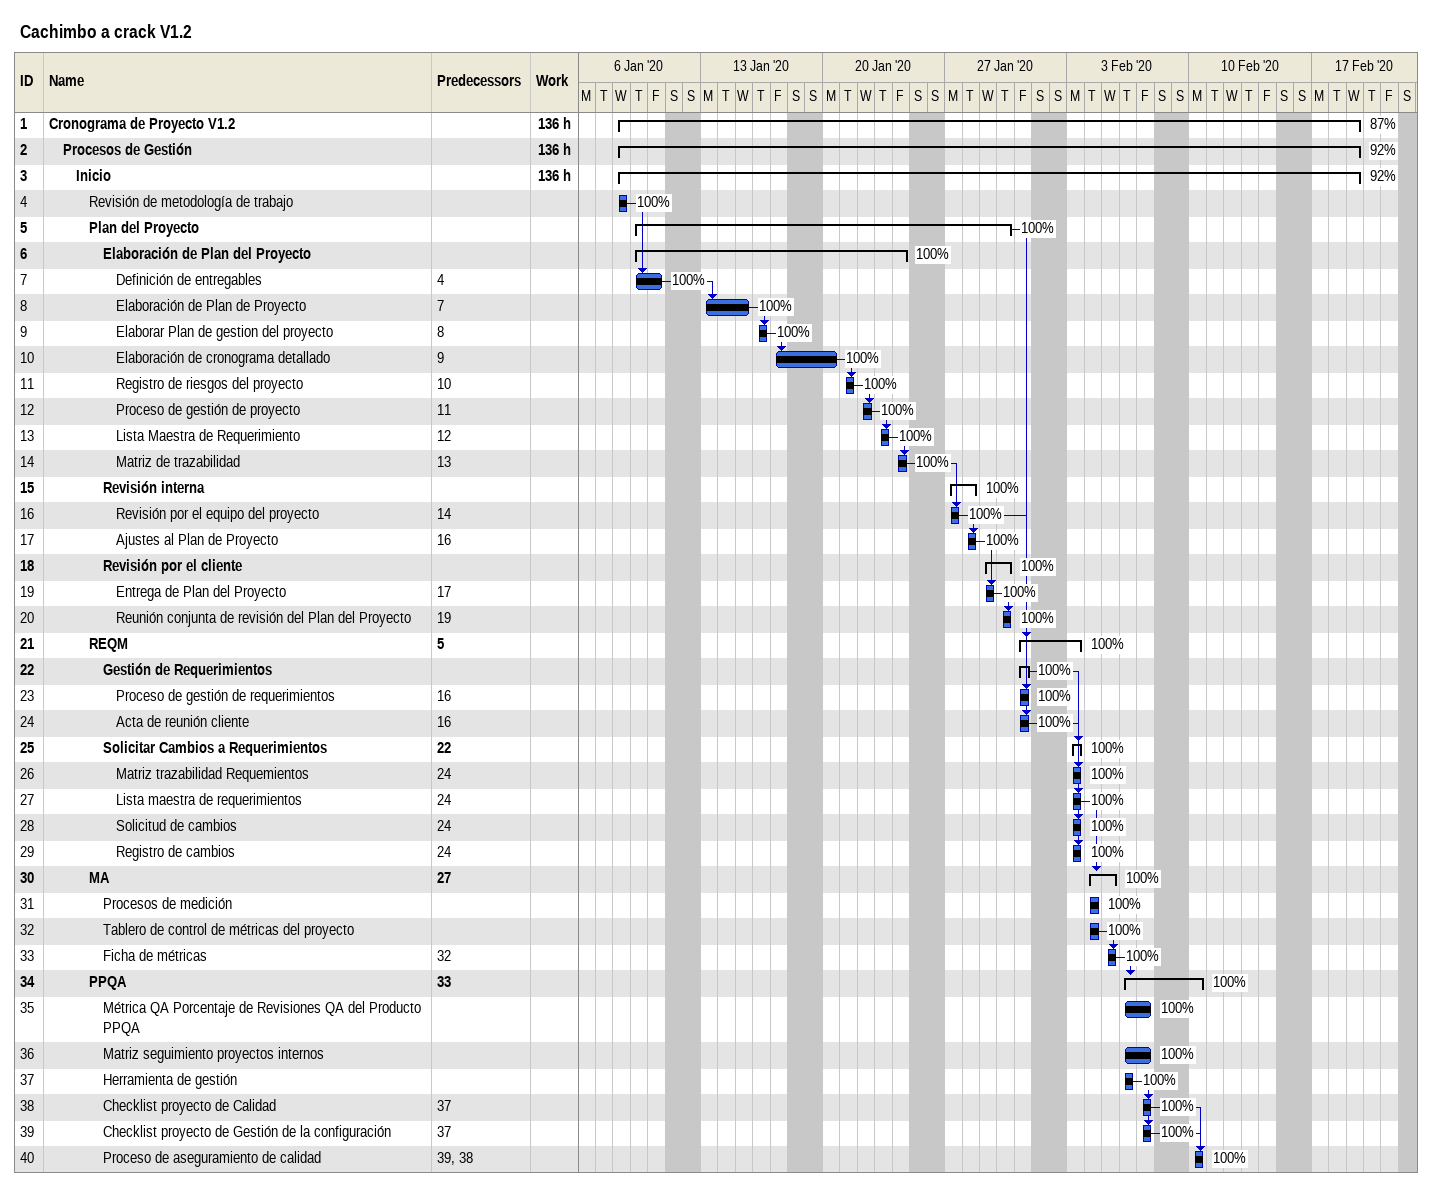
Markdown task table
Cachimbo a crack V1.2

| ID | Level | Task | Start | Finish | Predecessors | % complete | Work (h) |
|---|---|---|---|---|---|---|---|
| 1 | 1 | **Cronograma de Proyecto V1.2** | 2020-01-08 | 2020-02-19 |  | 87 | 136 |
| 2 | 2 | **Procesos de Gestión** | 2020-01-08 | 2020-02-19 |  | 92 | 136 |
| 3 | 3 | **Inicio** | 2020-01-08 | 2020-02-19 |  | 92 | 136 |
| 4 | 4 | Revisión de metodología de trabajo | 2020-01-08 | 2020-01-08 |  | 100 |  |
| 5 | 4 | **Plan del Proyecto** | 2020-01-09 | 2020-01-30 |  | 100 |  |
| 6 | 5 | **Elaboración de Plan del Proyecto** | 2020-01-09 | 2020-01-24 |  | 100 |  |
| 7 | 6 | Definición de entregables | 2020-01-09 | 2020-01-10 | 4 | 100 |  |
| 8 | 6 | Elaboración de Plan de Proyecto | 2020-01-13 | 2020-01-15 | 7 | 100 |  |
| 9 | 6 | Elaborar Plan de gestion del proyecto | 2020-01-16 | 2020-01-16 | 8 | 100 |  |
| 10 | 6 | Elaboración de cronograma detallado | 2020-01-17 | 2020-01-20 | 9 | 100 |  |
| 11 | 6 | Registro de riesgos del proyecto | 2020-01-21 | 2020-01-21 | 10 | 100 |  |
| 12 | 6 | Proceso de gestión de proyecto | 2020-01-22 | 2020-01-22 | 11 | 100 |  |
| 13 | 6 | Lista Maestra de Requerimiento | 2020-01-23 | 2020-01-23 | 12 | 100 |  |
| 14 | 6 | Matriz de trazabilidad | 2020-01-24 | 2020-01-24 | 13 | 100 |  |
| 15 | 5 | **Revisión interna** | 2020-01-27 | 2020-01-28 |  | 100 |  |
| 16 | 6 | Revisión por el equipo del proyecto | 2020-01-27 | 2020-01-27 | 14 | 100 |  |
| 17 | 6 | Ajustes al Plan de Proyecto | 2020-01-28 | 2020-01-28 | 16 | 100 |  |
| 18 | 5 | **Revisión por el cliente** | 2020-01-29 | 2020-01-30 |  | 100 |  |
| 19 | 6 | Entrega de Plan del Proyecto | 2020-01-29 | 2020-01-29 | 17 | 100 |  |
| 20 | 6 | Reunión conjunta de revisión del Plan del Proyecto | 2020-01-30 | 2020-01-30 | 19 | 100 |  |
| 21 | 4 | **REQM** | 2020-01-31 | 2020-02-03 | 5 | 100 |  |
| 22 | 5 | **Gestión de Requerimientos** | 2020-01-31 | 2020-01-31 |  | 100 |  |
| 23 | 6 | Proceso de gestión de requerimientos | 2020-01-31 | 2020-01-31 | 16 | 100 |  |
| 24 | 6 | Acta de reunión cliente | 2020-01-31 | 2020-01-31 | 16 | 100 |  |
| 25 | 5 | **Solicitar Cambios a Requerimientos** | 2020-02-03 | 2020-02-03 | 22 | 100 |  |
| 26 | 6 | Matriz trazabilidad Requemientos | 2020-02-03 | 2020-02-03 | 24 | 100 |  |
| 27 | 6 | Lista maestra de requerimientos | 2020-02-03 | 2020-02-03 | 24 | 100 |  |
| 28 | 6 | Solicitud de cambios | 2020-02-03 | 2020-02-03 | 24 | 100 |  |
| 29 | 6 | Registro de cambios | 2020-02-03 | 2020-02-03 | 24 | 100 |  |
| 30 | 4 | **MA** | 2020-02-04 | 2020-02-05 | 27 | 100 |  |
| 31 | 5 | Procesos de medición | 2020-02-04 | 2020-02-04 |  | 100 |  |
| 32 | 5 | Tablero de control de métricas del proyecto | 2020-02-04 | 2020-02-04 |  | 100 |  |
| 33 | 5 | Ficha de métricas | 2020-02-05 | 2020-02-05 | 32 | 100 |  |
| 34 | 4 | **PPQA** | 2020-02-06 | 2020-02-10 | 33 | 100 |  |
| 35 | 5 | Métrica QA Porcentaje de Revisiones QA del Producto PPQA | 2020-02-06 | 2020-02-07 |  | 100 |  |
| 36 | 5 | Matriz seguimiento proyectos internos | 2020-02-06 | 2020-02-07 |  | 100 |  |
| 37 | 5 | Herramienta de gestión | 2020-02-06 | 2020-02-06 |  | 100 |  |
| 38 | 5 | Checklist proyecto de Calidad | 2020-02-07 | 2020-02-07 | 37 | 100 |  |
| 39 | 5 | Checklist proyecto de Gestión de la configuración | 2020-02-07 | 2020-02-07 | 37 | 100 |  |
| 40 | 5 | Proceso de aseguramiento de calidad | 2020-02-10 | 2020-02-10 | 39, 38 | 100 |  |
